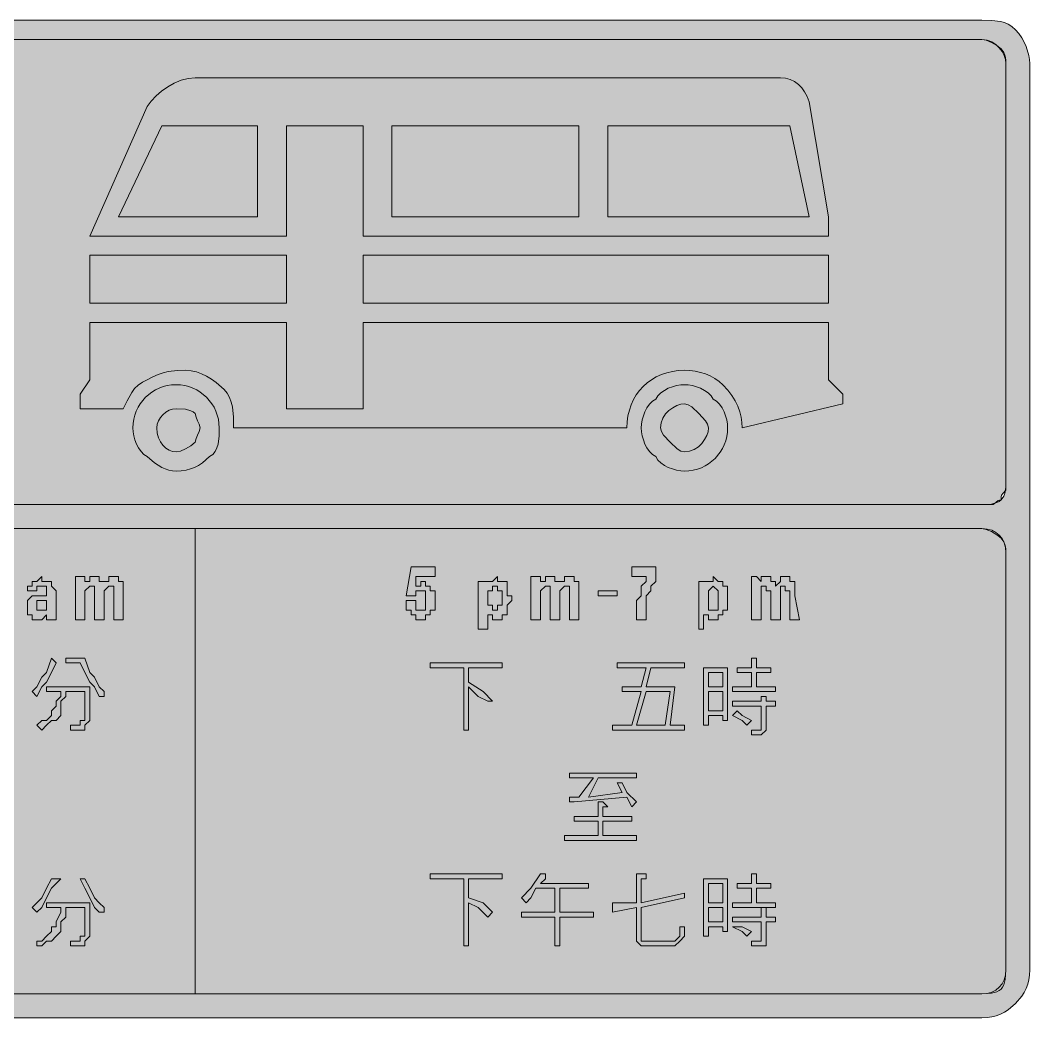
# Model space of a CAD drawing. Header units: metres. Extents: x 73 to 493, y 12 to 261.
# Drawn here: x 240.1 to 492.7, y 11.5 to 261.1 of the extents above; entities that cross this region are included whole.
import ezdxf

# ---------------------------------------------------------------- set-up
doc = ezdxf.new("R2010")
doc.units = ezdxf.units.M
for name, color, linetype, true_color in [('FILL_BLACK_000000', 7, 'Continuous', 0x000000), ('FILL_WHITE_FFFFFF', 7, 'Continuous', 0xffffff), ('FILL_YELLOW_FFFF00', 7, 'Continuous', 0xffff00), ('STROKE_BLACK_000000', 7, 'Continuous', 0x000000)]:
    doc.layers.add(name, color=color, linetype=linetype, true_color=true_color)

msp = doc.modelspace()

# ---------------------------------------------------------------- hatches: boundary and pattern name
at = {"layer": 'FILL_BLACK_000000', "true_color": 0x000000}
h = msp.add_hatch(color=7, dxfattribs=at)
h.dxf.hatch_style = 1
h.paths.add_polyline_path([(76.77, 253.54), (77.13, 254.54), (77.59, 255.48), (78.13, 256.37), (79.44, 257.97), (81.04, 259.28), (81.93, 259.82), (82.87, 260.28), (83.87, 260.64), (84.9, 260.9), (85.98, 261.06), (87.09, 261.12), (480.69, 261.12), (483.18, 261.08), (485.34, 260.82), (486.33, 260.53), (487.27, 260.11), (488.19, 259.51), (489.09, 258.72), (489.93, 257.77), (490.67, 256.73), (491.28, 255.64), (491.79, 254.52), (492.47, 252.31), (492.63, 251.27), (492.69, 250.32), (492.69, 23.52), (492.63, 22.22), (492.47, 21.03), (492.18, 19.91), (491.79, 18.87), (491.28, 17.88), (490.67, 16.94), (489.09, 15.12), (487.27, 13.54), (486.33, 12.93), (485.34, 12.42), (484.3, 12.03), (483.18, 11.74), (481.99, 11.58), (480.69, 11.52), (87.09, 11.52), (86.14, 11.58), (85.12, 11.74), (84.07, 12.03), (83.04, 12.42), (82.06, 12.93), (81.18, 13.54), (80.45, 14.28), (79.89, 15.12), (78.31, 16.94), (77.7, 17.88), (77.19, 18.87), (76.8, 19.91), (76.51, 21.03), (76.35, 22.22), (76.29, 23.52), (76.29, 250.32), (76.35, 251.43), (76.51, 252.51), (76.77, 253.54)])
h.paths.add_polyline_path([(82.8, 19.81), (83.09, 19.22), (83.49, 18.72), (84.39, 18.03), (85.29, 17.67), (86.19, 17.54), (87.09, 17.52), (480.69, 17.52), (481.98, 17.63), (483.15, 17.95), (484.17, 18.47), (485.04, 19.17), (485.74, 20.04), (486.26, 21.06), (486.58, 22.23), (486.69, 23.52), (486.69, 127.92), (486.58, 129.21), (486.26, 130.38), (485.74, 131.4), (485.04, 132.27), (484.17, 132.97), (483.15, 133.49), (481.98, 133.81), (480.69, 133.92), (87.09, 133.92), (86.19, 133.71), (85.29, 133.17), (83.49, 131.52), (82.8, 130.62), (82.44, 129.72), (82.31, 128.82), (82.29, 127.92), (82.29, 23.52), (82.44, 21.12), (82.8, 19.81)], flags=16)
h.paths.add_polyline_path([(484.4, 140.43), (484.99, 140.72), (485.49, 141.12), (486.18, 142.04), (486.54, 143.07), (486.67, 144.33), (486.69, 145.92), (486.69, 250.32), (486.67, 251.22), (486.54, 252.12), (486.18, 253.02), (485.49, 253.92), (484.4, 254.8), (483.09, 255.57), (481.78, 256.11), (480.69, 256.32), (87.09, 256.32), (86.19, 256.11), (85.29, 255.57), (83.49, 253.92), (82.8, 253.02), (82.44, 252.12), (82.31, 251.22), (82.29, 250.32), (82.29, 145.92), (82.31, 144.33), (82.44, 143.07), (82.8, 142.04), (83.49, 141.12), (84.39, 140.43), (85.29, 140.07), (86.19, 139.94), (87.09, 139.92), (480.69, 139.92), (483.09, 140.07), (484.4, 140.43)], flags=16)
h = msp.add_hatch(color=7, dxfattribs=at)
h.dxf.hatch_style = 1
h.paths.add_polyline_path([(306.69, 234.72), (306.69, 207.12), (257.49, 207.12), (271.89, 239.52), (272.9, 240.86), (274.1, 242.16), (275.48, 243.38), (276.99, 244.47), (278.62, 245.39), (280.33, 246.1), (282.09, 246.56), (283.89, 246.72), (430.29, 246.72), (431.58, 246.61), (432.76, 246.29), (433.83, 245.77), (434.79, 245.07), (435.63, 244.2), (436.36, 243.18), (436.98, 242.01), (437.49, 240.72), (442.29, 211.92), (442.29, 207.12), (325.89, 207.12), (325.89, 215.52), (325.89, 234.72), (306.69, 234.72)])
h.paths.add_polyline_path([(333.09, 234.72), (333.09, 211.92), (379.89, 211.92), (379.89, 234.72), (333.09, 234.72)], flags=16)
h.paths.add_polyline_path([(432.69, 234.72), (387.09, 234.72), (387.09, 211.92), (437.49, 211.92), (432.69, 234.72)], flags=16)
h.paths.add_polyline_path([(264.69, 211.92), (299.49, 211.92), (299.49, 234.72), (275.49, 234.72), (264.69, 211.92)], flags=16)
h = msp.add_hatch(color=7, dxfattribs=at)
h.dxf.hatch_style = 1
h.paths.add_polyline_path([(306.69, 202.32), (306.69, 190.32), (257.49, 190.32), (257.49, 202.32), (306.69, 202.32)])
h = msp.add_hatch(color=7, dxfattribs=at)
h.dxf.hatch_style = 1
h.paths.add_polyline_path([(442.29, 190.32), (325.89, 190.32), (325.89, 202.32), (442.29, 202.32), (442.29, 190.32)])
h = msp.add_hatch(color=7, dxfattribs=at)
h.dxf.hatch_style = 1
h.paths.add_polyline_path([(442.29, 171.12), (445.89, 167.52), (445.89, 165.12), (420.69, 159.12), (420.63, 160.47), (420.45, 161.82), (420.12, 163.17), (419.64, 164.52), (418.99, 165.87), (418.16, 167.22), (417.13, 168.57), (415.89, 169.92), (414.94, 170.76), (413.88, 171.49), (412.75, 172.11), (411.54, 172.62), (410.28, 173.01), (408.97, 173.29), (407.64, 173.46), (406.29, 173.52), (404.74, 173.45), (403.26, 173.25), (401.84, 172.91), (400.5, 172.45), (399.23, 171.87), (398.04, 171.18), (396.94, 170.38), (395.94, 169.47), (395.03, 168.47), (394.23, 167.37), (393.54, 166.18), (392.96, 164.91), (392.5, 163.57), (392.16, 162.15), (391.96, 160.67), (391.89, 159.12), (293.49, 159.12), (293.45, 161.8), (293.19, 164.37), (292.9, 165.58), (292.48, 166.71), (291.88, 167.77), (291.09, 168.72), (289.08, 170.48), (287.95, 171.29), (286.74, 172.02), (285.48, 172.63), (284.17, 173.11), (282.84, 173.41), (281.49, 173.52), (279.48, 173.48), (277.14, 173.22), (275.88, 172.93), (274.57, 172.51), (273.24, 171.91), (271.89, 171.12), (270.65, 170.56), (269.6, 169.83), (268.73, 168.95), (267.99, 167.97), (266.83, 165.89), (265.89, 163.92), (255.09, 163.92), (255.09, 167.52), (257.49, 171.12), (257.49, 185.52), (306.69, 185.52), (306.69, 163.92), (325.89, 163.92), (325.89, 185.52), (442.29, 185.52), (442.29, 171.12)])
h = msp.add_hatch(color=7, dxfattribs=at)
h.dxf.hatch_style = 1
h.paths.add_polyline_path([(289.59, 155.07), (289.3, 154.09), (288.88, 153.21), (288.28, 152.48), (287.49, 151.92), (285.67, 150.34), (284.73, 149.73), (283.74, 149.22), (282.7, 148.83), (281.58, 148.54), (280.39, 148.38), (279.09, 148.32), (278.19, 148.38), (277.29, 148.54), (276.39, 148.83), (275.49, 149.22), (273.69, 150.34), (271.89, 151.92), (271.05, 152.48), (270.32, 153.21), (269.7, 154.09), (269.19, 155.07), (268.8, 156.1), (268.52, 157.15), (268.35, 158.17), (268.29, 159.12), (268.35, 160.23), (268.51, 161.31), (268.77, 162.34), (269.13, 163.34), (269.59, 164.28), (270.13, 165.17), (271.44, 166.77), (273.04, 168.08), (273.93, 168.62), (274.87, 169.08), (275.87, 169.44), (276.9, 169.7), (277.98, 169.86), (279.09, 169.92), (280.2, 169.86), (281.28, 169.7), (282.31, 169.44), (283.31, 169.08), (284.25, 168.62), (285.14, 168.08), (286.74, 166.77), (288.05, 165.17), (288.59, 164.28), (289.05, 163.34), (289.41, 162.34), (289.67, 161.31), (289.83, 160.23), (289.89, 159.12), (289.85, 157.15), (289.59, 155.07)])
h.paths.add_polyline_path([(284.49, 160.92), (284.08, 161.82), (283.89, 162.72), (283.39, 163.12), (282.8, 163.41), (281.49, 163.77), (279.09, 163.92), (278.19, 163.81), (277.33, 163.51), (276.52, 163.03), (275.79, 162.42), (275.18, 161.69), (274.7, 160.88), (274.4, 160.02), (274.29, 159.12), (274.4, 157.83), (274.7, 156.66), (275.18, 155.64), (275.79, 154.77), (276.52, 154.07), (277.33, 153.55), (278.19, 153.23), (279.09, 153.12), (280.18, 153.33), (281.49, 153.87), (282.8, 154.64), (283.89, 155.52), (284.08, 156.42), (284.49, 157.32), (284.9, 158.22), (285.09, 159.12), (284.9, 160.02), (284.49, 160.92)], flags=16)
h = msp.add_hatch(color=7, dxfattribs=at)
h.dxf.hatch_style = 1
h.paths.add_polyline_path([(416.87, 156.93), (416.61, 155.9), (416.25, 154.9), (415.79, 153.96), (415.25, 153.07), (413.94, 151.47), (412.34, 150.16), (411.45, 149.62), (410.51, 149.16), (409.51, 148.8), (408.48, 148.54), (407.4, 148.38), (406.29, 148.32), (405.34, 148.38), (404.32, 148.54), (403.27, 148.83), (402.24, 149.22), (401.26, 149.73), (400.38, 150.34), (399.65, 151.08), (399.09, 151.92), (398.25, 152.48), (397.52, 153.21), (396.9, 154.09), (396.39, 155.07), (396, 156.1), (395.72, 157.15), (395.55, 158.17), (395.49, 159.12), (395.55, 160.07), (395.72, 161.09), (396, 162.14), (396.39, 163.17), (396.9, 164.15), (397.52, 165.03), (398.25, 165.76), (399.09, 166.32), (399.65, 167.16), (400.38, 167.89), (401.26, 168.51), (402.24, 169.02), (403.27, 169.41), (404.32, 169.69), (405.34, 169.86), (406.29, 169.92), (407.24, 169.86), (408.26, 169.69), (409.31, 169.41), (410.34, 169.02), (411.32, 168.51), (412.2, 167.89), (412.93, 167.16), (413.49, 166.32), (414.33, 165.76), (415.06, 165.03), (415.68, 164.15), (416.19, 163.17), (416.58, 162.14), (416.86, 161.09), (417.03, 160.07), (417.09, 159.12), (417.03, 158.01), (416.87, 156.93)])
h.paths.add_polyline_path([(411.54, 160.92), (409.89, 162.72), (408.09, 164.37), (407.19, 164.91), (406.29, 165.12), (405.34, 165.01), (404.34, 164.69), (403.34, 164.17), (402.39, 163.47), (401.56, 162.6), (400.89, 161.58), (400.45, 160.41), (400.29, 159.12), (400.5, 158.22), (401.04, 157.32), (402.69, 155.52), (404.49, 153.87), (405.39, 153.33), (406.29, 153.12), (407.58, 153.28), (408.75, 153.72), (409.77, 154.39), (410.64, 155.22), (411.34, 156.17), (411.86, 157.17), (412.18, 158.17), (412.29, 159.12), (412.08, 160.02), (411.54, 160.92)], flags=16)
h = msp.add_hatch(color=7, dxfattribs=at)
h.dxf.hatch_style = 1
h.paths.add_polyline_path([(480.69, 133.92), (481.78, 133.71), (483.09, 133.17), (484.4, 132.4), (485.49, 131.52), (486.18, 130.62), (486.54, 129.72), (486.67, 128.82), (486.69, 127.92), (486.69, 23.52), (486.54, 21.12), (486.18, 19.81), (485.89, 19.22), (485.49, 18.72), (484.99, 18.32), (484.4, 18.03), (483.09, 17.67), (480.69, 17.52), (283.89, 17.52), (283.89, 133.92), (480.69, 133.92)])
h = msp.add_hatch(color=7, dxfattribs=at)
h.dxf.hatch_style = 1
h.paths.add_polyline_path([(243.09, 119.52), (243.09, 120.72), (244.29, 120.72), (245.49, 121.92), (245.49, 120.72), (246.69, 120.72), (247.89, 120.72), (247.89, 119.52), (249.09, 118.32), (249.09, 112.32), (249.09, 111.12), (246.69, 111.12), (246.69, 112.32), (245.49, 111.12), (244.29, 111.12), (243.09, 111.12), (243.09, 112.32), (241.89, 112.32), (241.89, 113.52), (241.89, 114.72), (241.89, 115.92), (243.09, 117.12), (244.29, 117.12), (245.49, 117.12), (246.69, 117.12), (246.69, 118.32), (246.69, 119.52), (245.49, 119.52), (244.29, 119.52), (244.29, 118.32), (241.89, 118.32), (241.89, 119.52), (243.09, 119.52)])
h.paths.add_polyline_path([(244.29, 113.52), (245.49, 113.52), (246.69, 113.52), (246.69, 114.72), (246.69, 115.92), (244.29, 115.92), (244.29, 114.72), (244.29, 113.52)], flags=16)
h = msp.add_hatch(color=7, dxfattribs=at)
h.dxf.hatch_style = 1
h.paths.add_polyline_path([(262.29, 121.92), (263.49, 121.92), (264.69, 121.92), (264.69, 120.72), (265.89, 120.72), (265.89, 119.52), (265.89, 118.32), (265.89, 117.12), (265.89, 111.12), (263.49, 111.12), (263.49, 117.12), (263.49, 118.32), (263.49, 119.52), (262.29, 119.52), (261.09, 118.32), (261.09, 117.12), (261.09, 111.12), (258.69, 111.12), (258.69, 117.12), (258.69, 118.32), (258.69, 119.52), (257.49, 119.52), (256.29, 118.32), (256.29, 117.12), (256.29, 111.12), (253.89, 111.12), (253.89, 121.92), (256.29, 121.92), (256.29, 120.72), (257.49, 120.72), (257.49, 121.92), (258.69, 121.92), (259.89, 121.92), (259.89, 120.72), (261.09, 120.72), (262.29, 120.72), (262.29, 121.92)])
h = msp.add_hatch(color=7, dxfattribs=at)
h.dxf.hatch_style = 1
h.paths.add_polyline_path([(246.69, 95.52), (245.49, 94.32), (244.29, 91.92), (243.09, 93.12), (244.29, 94.32), (245.49, 96.72), (246.69, 97.92), (247.89, 101.52), (249.09, 100.32), (247.89, 97.92), (246.69, 95.52)])
h = msp.add_hatch(color=7, dxfattribs=at)
h.dxf.hatch_style = 1
h.paths.add_polyline_path([(251.49, 100.32), (251.49, 101.52), (256.29, 101.52), (257.49, 97.92), (258.69, 96.72), (259.89, 94.32), (261.09, 93.12), (261.09, 91.92), (259.89, 91.92), (258.69, 94.32), (257.49, 95.52), (256.29, 97.92), (255.09, 100.32), (251.49, 100.32)])
h = msp.add_hatch(color=7, dxfattribs=at)
h.dxf.hatch_style = 1
h.paths.add_polyline_path([(245.49, 83.52), (244.29, 84.72), (245.49, 85.92), (246.69, 85.92), (247.89, 87.12), (247.89, 88.32), (249.09, 89.52), (249.09, 90.72), (250.29, 91.92), (250.29, 93.12), (246.69, 93.12), (246.69, 94.32), (257.49, 94.32), (257.49, 88.32), (257.49, 85.92), (256.29, 84.72), (256.29, 83.52), (255.09, 83.52), (252.69, 83.52), (252.69, 84.72), (253.89, 84.72), (255.09, 84.72), (255.09, 85.92), (256.29, 85.92), (256.29, 89.52), (256.29, 93.12), (251.49, 93.12), (251.49, 91.92), (250.29, 90.72), (250.29, 88.32), (250.29, 87.12), (249.09, 85.92), (247.89, 85.92), (246.69, 84.72), (245.49, 83.52)])
h = msp.add_hatch(color=7, dxfattribs=at)
h.dxf.hatch_style = 1
h.paths.add_polyline_path([(249.09, 46.32), (250.29, 46.32), (249.09, 45.12), (247.89, 43.92), (246.69, 41.52), (245.49, 39.12), (244.29, 37.92), (243.09, 39.12), (244.29, 40.32), (245.49, 41.52), (246.69, 43.92), (247.89, 46.32), (249.09, 46.32)])
h = msp.add_hatch(color=7, dxfattribs=at)
h.dxf.hatch_style = 1
h.paths.add_polyline_path([(257.49, 43.92), (258.69, 41.52), (259.89, 40.32), (261.09, 39.12), (261.09, 37.92), (259.89, 37.92), (258.69, 39.12), (257.49, 41.52), (256.29, 43.92), (255.09, 46.32), (256.29, 46.32), (257.49, 43.92)])
h = msp.add_hatch(color=7, dxfattribs=at)
h.dxf.hatch_style = 1
h.paths.add_polyline_path([(250.29, 35.52), (250.29, 34.32), (250.29, 33.12), (249.09, 31.92), (247.89, 30.72), (246.69, 30.72), (245.49, 29.52), (244.29, 29.52), (244.29, 30.72), (245.49, 30.72), (246.69, 31.92), (247.89, 33.12), (247.89, 34.32), (249.09, 34.32), (249.09, 35.52), (250.29, 37.92), (250.29, 39.12), (246.69, 39.12), (246.69, 40.32), (257.49, 40.32), (257.49, 33.12), (257.49, 31.92), (256.29, 30.72), (256.29, 29.52), (255.09, 29.52), (252.69, 29.52), (252.69, 30.72), (253.89, 30.72), (255.09, 30.72), (255.09, 31.92), (256.29, 31.92), (256.29, 34.32), (256.29, 39.12), (251.49, 39.12), (251.49, 36.72), (250.29, 35.52)])
at = {"layer": 'FILL_WHITE_FFFFFF', "true_color": 0xffffff}
h = msp.add_hatch(color=7, dxfattribs=at)
h.dxf.hatch_style = 1
h.paths.add_polyline_path([(283.89, 133.92), (283.89, 17.52), (87.09, 17.52), (85.89, 17.52), (85.01, 18.21), (84.24, 18.57), (83.49, 18.72), (82.8, 19.43), (82.44, 19.92), (82.31, 20.41), (82.29, 21.12), (82.29, 23.52), (82.29, 127.92), (82.29, 130.32), (82.44, 130.92), (82.8, 131.33), (83.09, 131.47), (83.49, 131.52), (85.29, 133.17), (86.19, 133.71), (87.09, 133.92), (283.89, 133.92)])
h = msp.add_hatch(color=7, dxfattribs=at)
h.dxf.hatch_style = 1
h.paths.add_polyline_path([(339.09, 114.72), (339.09, 113.52), (340.29, 113.52), (341.49, 113.52), (341.49, 114.72), (341.49, 115.92), (341.49, 117.12), (341.49, 118.32), (340.29, 118.32), (339.09, 118.32), (339.09, 117.12), (336.69, 117.12), (337.89, 124.32), (343.89, 124.32), (343.89, 121.92), (339.09, 121.92), (339.09, 119.52), (340.29, 119.52), (340.29, 120.72), (341.49, 120.72), (341.49, 119.52), (342.69, 119.52), (342.69, 118.32), (343.89, 118.32), (343.89, 117.12), (343.89, 115.92), (343.89, 114.72), (343.89, 113.52), (342.69, 113.52), (342.69, 112.32), (341.49, 112.32), (341.49, 111.12), (340.29, 111.12), (339.09, 111.12), (339.09, 112.32), (337.89, 112.32), (337.89, 113.52), (336.69, 113.52), (336.69, 114.72), (336.69, 115.92), (339.09, 115.92), (339.09, 114.72)])
h = msp.add_hatch(color=7, dxfattribs=at)
h.dxf.hatch_style = 1
h.paths.add_polyline_path([(393.09, 124.32), (399.09, 124.32), (399.09, 121.92), (399.09, 120.72), (397.89, 119.52), (397.89, 118.32), (396.69, 117.12), (396.69, 115.92), (396.69, 114.72), (396.69, 113.52), (396.69, 112.32), (396.69, 111.12), (394.29, 111.12), (394.29, 112.32), (394.29, 113.52), (394.29, 114.72), (394.29, 115.92), (395.49, 117.12), (395.49, 118.32), (395.49, 119.52), (396.69, 120.72), (396.69, 121.92), (393.09, 121.92), (393.09, 124.32)])
h = msp.add_hatch(color=7, dxfattribs=at)
h.dxf.hatch_style = 1
h.paths.add_polyline_path([(357.09, 120.72), (358.29, 120.72), (359.49, 121.92), (359.49, 120.72), (360.69, 120.72), (361.89, 120.72), (361.89, 119.52), (361.89, 118.32), (361.89, 117.12), (363.09, 117.12), (363.09, 115.92), (361.89, 114.72), (361.89, 113.52), (361.89, 112.32), (360.69, 112.32), (360.69, 111.12), (359.49, 111.12), (358.29, 111.12), (358.29, 112.32), (357.09, 112.32), (357.09, 108.72), (354.69, 108.72), (354.69, 120.72), (357.09, 120.72)])
h.paths.add_polyline_path([(359.49, 114.72), (360.69, 114.72), (360.69, 115.92), (360.69, 117.12), (360.69, 118.32), (359.49, 118.32), (359.49, 119.52), (358.29, 119.52), (358.29, 118.32), (357.09, 118.32), (357.09, 117.12), (357.09, 115.92), (357.09, 114.72), (358.29, 114.72), (358.29, 113.52), (359.49, 113.52), (359.49, 114.72)], flags=16)
h = msp.add_hatch(color=7, dxfattribs=at)
h.dxf.hatch_style = 1
h.paths.add_polyline_path([(376.29, 121.92), (377.49, 121.92), (378.69, 121.92), (378.69, 120.72), (379.89, 120.72), (379.89, 119.52), (379.89, 118.32), (379.89, 117.12), (379.89, 111.12), (377.49, 111.12), (377.49, 117.12), (377.49, 118.32), (377.49, 119.52), (376.29, 119.52), (375.09, 118.32), (375.09, 117.12), (375.09, 111.12), (372.69, 111.12), (372.69, 117.12), (372.69, 118.32), (372.69, 119.52), (371.49, 119.52), (370.29, 118.32), (370.29, 117.12), (370.29, 111.12), (367.89, 111.12), (367.89, 121.92), (370.29, 121.92), (370.29, 120.72), (371.49, 120.72), (371.49, 121.92), (372.69, 121.92), (373.89, 121.92), (373.89, 120.72), (375.09, 120.72), (376.29, 120.72), (376.29, 121.92)])
h = msp.add_hatch(color=7, dxfattribs=at)
h.dxf.hatch_style = 1
h.paths.add_polyline_path([(411.09, 120.72), (412.29, 120.72), (413.49, 120.72), (413.49, 121.92), (414.69, 120.72), (415.89, 120.72), (415.89, 119.52), (417.09, 119.52), (417.09, 118.32), (417.09, 117.12), (417.09, 115.92), (417.09, 114.72), (417.09, 113.52), (415.89, 113.52), (415.89, 112.32), (414.69, 112.32), (414.69, 111.12), (413.49, 111.12), (412.29, 111.12), (412.29, 112.32), (411.09, 112.32), (411.09, 108.72), (409.89, 108.72), (409.89, 120.72), (411.09, 120.72)])
h.paths.add_polyline_path([(414.69, 114.72), (414.69, 115.92), (414.69, 117.12), (414.69, 118.32), (413.49, 119.52), (412.29, 118.32), (412.29, 117.12), (412.29, 115.92), (412.29, 114.72), (412.29, 113.52), (413.49, 113.52), (414.69, 113.52), (414.69, 114.72)], flags=16)
h = msp.add_hatch(color=7, dxfattribs=at)
h.dxf.hatch_style = 1
h.paths.add_polyline_path([(425.49, 111.12), (423.09, 111.12), (423.09, 121.92), (424.29, 121.92), (425.49, 120.72), (425.49, 121.92), (426.69, 121.92), (427.89, 121.92), (427.89, 120.72), (429.09, 120.72), (429.09, 119.52), (430.29, 120.72), (430.29, 121.92), (431.49, 121.92), (432.69, 121.92), (432.69, 120.72), (433.89, 120.72), (433.89, 119.52), (433.89, 118.32), (433.89, 117.12), (435.09, 111.12), (432.69, 111.12), (432.69, 117.12), (432.69, 118.32), (431.49, 118.32), (431.49, 119.52), (430.29, 119.52), (430.29, 118.32), (430.29, 117.12), (430.29, 111.12), (427.89, 111.12), (427.89, 117.12), (427.89, 118.32), (426.69, 118.32), (426.69, 119.52), (425.49, 119.52), (425.49, 118.32), (425.49, 117.12), (425.49, 111.12)])
h = msp.add_hatch(color=7, dxfattribs=at)
h.dxf.hatch_style = 1
h.paths.add_polyline_path([(389.49, 118.32), (389.49, 117.12), (384.69, 117.12), (384.69, 118.32), (389.49, 118.32)])
h = msp.add_hatch(color=7, dxfattribs=at)
h.dxf.hatch_style = 1
h.paths.add_polyline_path([(429.09, 94.32), (429.09, 93.12), (418.29, 93.12), (418.29, 94.32), (423.09, 94.32), (423.09, 97.92), (419.49, 97.92), (419.49, 99.12), (423.09, 99.12), (423.09, 101.52), (424.29, 101.52), (424.29, 100.32), (424.29, 99.12), (427.89, 99.12), (427.89, 97.92), (424.29, 97.92), (424.29, 94.32), (429.09, 94.32)])
h = msp.add_hatch(color=7, dxfattribs=at)
h.dxf.hatch_style = 1
h.paths.add_polyline_path([(354.69, 91.92), (352.29, 94.32), (352.29, 83.52), (351.09, 83.52), (351.09, 99.12), (342.69, 99.12), (342.69, 100.32), (360.69, 100.32), (360.69, 99.12), (352.29, 99.12), (352.29, 95.52), (355.89, 93.12), (358.29, 90.72), (357.09, 90.72), (354.69, 91.92)])
h = msp.add_hatch(color=7, dxfattribs=at)
h.dxf.hatch_style = 1
h.paths.add_polyline_path([(393.09, 84.72), (395.49, 93.12), (390.69, 93.12), (390.69, 94.32), (395.49, 94.32), (396.69, 99.12), (389.49, 99.12), (389.49, 100.32), (406.29, 100.32), (406.29, 99.12), (397.89, 99.12), (396.69, 94.32), (403.89, 94.32), (402.69, 84.72), (406.29, 84.72), (406.29, 83.52), (388.29, 83.52), (388.29, 84.72), (393.09, 84.72)])
h.paths.add_polyline_path([(402.69, 93.12), (396.69, 93.12), (394.29, 84.72), (401.49, 84.72), (402.69, 93.12)], flags=16)
h = msp.add_hatch(color=7, dxfattribs=at)
h.dxf.hatch_style = 1
h.paths.add_polyline_path([(415.89, 87.12), (412.29, 87.12), (412.29, 84.72), (411.09, 84.72), (411.09, 99.12), (417.09, 99.12), (417.09, 85.92), (415.89, 85.92), (415.89, 87.12)])
h.paths.add_polyline_path([(412.29, 93.12), (412.29, 88.32), (415.89, 88.32), (415.89, 93.12), (412.29, 93.12)], flags=16)
h.paths.add_polyline_path([(415.89, 97.92), (412.29, 97.92), (412.29, 94.32), (415.89, 94.32), (415.89, 97.92)], flags=16)
h = msp.add_hatch(color=7, dxfattribs=at)
h.dxf.hatch_style = 1
h.paths.add_polyline_path([(418.29, 89.52), (418.29, 90.72), (425.49, 90.72), (425.49, 91.92), (426.69, 91.92), (426.69, 90.72), (429.09, 90.72), (429.09, 89.52), (426.69, 89.52), (426.69, 83.52), (425.49, 82.32), (423.09, 82.32), (423.09, 83.52), (424.29, 83.52), (425.49, 83.52), (425.49, 84.72), (425.49, 89.52), (418.29, 89.52)])
h = msp.add_hatch(color=7, dxfattribs=at)
h.dxf.hatch_style = 1
h.paths.add_polyline_path([(419.49, 88.32), (420.69, 87.12), (423.09, 85.92), (421.89, 84.72), (420.69, 85.92), (418.29, 87.12), (419.49, 88.32)])
h = msp.add_hatch(color=7, dxfattribs=at)
h.dxf.hatch_style = 1
h.paths.add_polyline_path([(394.29, 71.52), (384.69, 71.52), (382.29, 66.72), (390.69, 67.92), (389.49, 70.32), (390.69, 70.32), (391.89, 67.92), (394.29, 65.52), (393.09, 64.32), (391.89, 66.72), (378.69, 65.52), (377.49, 65.52), (377.49, 66.72), (379.89, 66.72), (383.49, 71.52), (377.49, 71.52), (377.49, 72.72), (394.29, 72.72), (394.29, 71.52)])
h = msp.add_hatch(color=7, dxfattribs=at)
h.dxf.hatch_style = 1
h.paths.add_polyline_path([(385.89, 57.12), (394.29, 57.12), (394.29, 55.92), (376.29, 55.92), (376.29, 57.12), (384.69, 57.12), (384.69, 60.72), (378.69, 60.72), (378.69, 61.92), (384.69, 61.92), (384.69, 65.52), (385.89, 65.52), (387.09, 64.32), (385.89, 64.32), (385.89, 61.92), (393.09, 61.92), (393.09, 60.72), (385.89, 60.72), (385.89, 57.12)])
h = msp.add_hatch(color=7, dxfattribs=at)
h.dxf.hatch_style = 1
h.paths.add_polyline_path([(352.29, 40.32), (352.29, 29.52), (351.09, 29.52), (351.09, 46.32), (342.69, 46.32), (342.69, 47.52), (360.69, 47.52), (360.69, 46.32), (352.29, 46.32), (352.29, 41.52), (355.89, 40.32), (358.29, 37.92), (357.09, 36.72), (354.69, 39.12), (352.29, 40.32)])
h = msp.add_hatch(color=7, dxfattribs=at)
h.dxf.hatch_style = 1
h.paths.add_polyline_path([(369.09, 43.92), (367.89, 41.52), (366.69, 40.32), (365.49, 41.52), (367.89, 43.92), (370.29, 47.52), (371.49, 47.52), (371.49, 46.32), (370.29, 45.12), (382.29, 45.12), (382.29, 43.92), (375.09, 43.92), (375.09, 37.92), (383.49, 37.92), (383.49, 36.72), (375.09, 36.72), (375.09, 29.52), (373.89, 29.52), (373.89, 36.72), (365.49, 36.72), (365.49, 37.92), (373.89, 37.92), (373.89, 43.92), (369.09, 43.92)])
h = msp.add_hatch(color=7, dxfattribs=at)
h.dxf.hatch_style = 1
h.paths.add_polyline_path([(388.29, 40.32), (394.29, 40.32), (394.29, 47.52), (395.49, 47.52), (396.69, 47.52), (396.69, 46.32), (395.49, 46.32), (395.49, 40.32), (406.29, 42.72), (406.29, 41.52), (395.49, 39.12), (395.49, 30.72), (396.69, 30.72), (397.89, 30.72), (402.69, 30.72), (403.89, 30.72), (405.09, 31.92), (405.09, 34.32), (406.29, 34.32), (406.29, 33.12), (406.29, 31.92), (405.09, 30.72), (403.89, 29.52), (402.69, 29.52), (396.69, 29.52), (395.49, 29.52), (394.29, 30.72), (394.29, 39.12), (388.29, 37.92), (388.29, 40.32)])
h = msp.add_hatch(color=7, dxfattribs=at)
h.dxf.hatch_style = 1
h.paths.add_polyline_path([(417.09, 46.32), (417.09, 33.12), (415.89, 33.12), (415.89, 34.32), (412.29, 34.32), (412.29, 31.92), (411.09, 31.92), (411.09, 46.32), (417.09, 46.32)])
h.paths.add_polyline_path([(412.29, 39.12), (412.29, 35.52), (415.89, 35.52), (415.89, 39.12), (412.29, 39.12)], flags=16)
h.paths.add_polyline_path([(415.89, 45.12), (412.29, 45.12), (412.29, 40.32), (415.89, 40.32), (415.89, 45.12)], flags=16)
h = msp.add_hatch(color=7, dxfattribs=at)
h.dxf.hatch_style = 1
h.paths.add_polyline_path([(429.09, 39.12), (418.29, 39.12), (418.29, 40.32), (423.09, 40.32), (423.09, 43.92), (419.49, 43.92), (419.49, 45.12), (423.09, 45.12), (423.09, 47.52), (424.29, 47.52), (424.29, 45.12), (427.89, 45.12), (427.89, 43.92), (424.29, 43.92), (424.29, 40.32), (429.09, 40.32), (429.09, 39.12)])
h = msp.add_hatch(color=7, dxfattribs=at)
h.dxf.hatch_style = 1
h.paths.add_polyline_path([(418.29, 35.52), (418.29, 36.72), (425.49, 36.72), (425.49, 39.12), (426.69, 39.12), (426.69, 37.92), (426.69, 36.72), (429.09, 36.72), (429.09, 35.52), (426.69, 35.52), (426.69, 30.72), (426.69, 29.52), (425.49, 29.52), (423.09, 29.52), (423.09, 30.72), (424.29, 30.72), (425.49, 30.72), (425.49, 35.52), (418.29, 35.52)])
h = msp.add_hatch(color=7, dxfattribs=at)
h.dxf.hatch_style = 1
h.paths.add_polyline_path([(419.49, 34.32), (420.69, 34.32), (423.09, 33.12), (421.89, 31.92), (420.69, 33.12), (418.29, 34.32), (419.49, 34.32)])
at = {"layer": 'FILL_YELLOW_FFFF00', "true_color": 0xffff00}
h = msp.add_hatch(color=7, dxfattribs=at)
h.dxf.hatch_style = 1
h.paths.add_polyline_path([(87.09, 139.92), (86.19, 140.03), (85.33, 140.35), (84.52, 140.87), (83.79, 141.57), (83.18, 142.44), (82.7, 143.46), (82.4, 144.63), (82.29, 145.92), (82.29, 250.32), (82.31, 251.22), (82.44, 252.12), (82.8, 253.02), (83.49, 253.92), (83.54, 254.32), (83.7, 254.61), (84.24, 254.97), (85.01, 255.1), (85.89, 255.12), (85.94, 255.52), (86.08, 255.81), (86.49, 256.17), (87.09, 256.32), (480.69, 256.32), (481.98, 256.16), (483.15, 255.72), (484.17, 255.05), (485.04, 254.22), (485.74, 253.27), (486.26, 252.27), (486.58, 251.27), (486.69, 250.32), (486.69, 145.92), (486.69, 143.52), (486, 142.81), (485.64, 142.32), (485.51, 141.83), (485.49, 141.12), (485.09, 141.07), (484.78, 140.93), (484.29, 140.52), (483.8, 140.11), (483.49, 139.97), (483.09, 139.92), (480.69, 139.92), (87.09, 139.92)])

# ---------------------------------------------------------------- linework, layer by layer
at = {"layer": 'FILL_BLACK_000000', "lineweight": 0, "true_color": 0x000000}
for points in [[(87.09, 261.12), (480.69, 261.12), (483.18, 261.08), (485.34, 260.82), (486.33, 260.53), (487.27, 260.11), (488.19, 259.51), (489.09, 258.72), (489.93, 257.77), (490.67, 256.73), (491.28, 255.64), (491.79, 254.52), (492.47, 252.31), (492.63, 251.27), (492.69, 250.32), (492.69, 23.52), (492.63, 22.22), (492.47, 21.03), (492.18, 19.91), (491.79, 18.87), (491.28, 17.88), (490.67, 16.94), (489.09, 15.12), (487.27, 13.54), (486.33, 12.93), (485.34, 12.42), (484.3, 12.03), (483.18, 11.74), (481.99, 11.58), (480.69, 11.52), (87.09, 11.52)], [(87.09, 139.92), (480.69, 139.92), (483.09, 140.07), (484.4, 140.43), (484.99, 140.72), (485.49, 141.12), (486.18, 142.04), (486.54, 143.07), (486.67, 144.33), (486.69, 145.92), (486.69, 250.32), (486.67, 251.22), (486.54, 252.12), (486.18, 253.02), (485.49, 253.92), (484.4, 254.8), (483.09, 255.57), (481.78, 256.11), (480.69, 256.32), (87.09, 256.32)], [(87.09, 17.52), (480.69, 17.52), (481.98, 17.63), (483.15, 17.95), (484.17, 18.47), (485.04, 19.17), (485.74, 20.04), (486.26, 21.06), (486.58, 22.23), (486.69, 23.52), (486.69, 127.92), (486.58, 129.21), (486.26, 130.38), (485.74, 131.4), (485.04, 132.27), (484.17, 132.97), (483.15, 133.49), (481.98, 133.81), (480.69, 133.92), (87.09, 133.92)]]:
    msp.add_lwpolyline(points, dxfattribs=at)
for points in [[(306.69, 234.72), (306.69, 207.12), (257.49, 207.12), (271.89, 239.52), (272.9, 240.86), (274.1, 242.16), (275.48, 243.38), (276.99, 244.47), (278.62, 245.39), (280.33, 246.1), (282.09, 246.56), (283.89, 246.72), (430.29, 246.72), (431.58, 246.61), (432.76, 246.29), (433.83, 245.77), (434.79, 245.07), (435.63, 244.2), (436.36, 243.18), (436.98, 242.01), (437.49, 240.72), (442.29, 211.92), (442.29, 207.12), (325.89, 207.12), (325.89, 215.52), (325.89, 234.72)], [(264.69, 211.92), (299.49, 211.92), (299.49, 234.72), (275.49, 234.72)], [(333.09, 234.72), (333.09, 211.92), (379.89, 211.92), (379.89, 234.72)], [(432.69, 234.72), (387.09, 234.72), (387.09, 211.92), (437.49, 211.92)], [(306.69, 202.32), (306.69, 190.32), (257.49, 190.32), (257.49, 202.32)], [(442.29, 190.32), (325.89, 190.32), (325.89, 202.32), (442.29, 202.32)], [(442.29, 171.12), (445.89, 167.52), (445.89, 165.12), (420.69, 159.12), (420.63, 160.47), (420.45, 161.82), (420.12, 163.17), (419.64, 164.52), (418.99, 165.87), (418.16, 167.22), (417.13, 168.57), (415.89, 169.92), (414.94, 170.76), (413.88, 171.49), (412.75, 172.11), (411.54, 172.62), (410.28, 173.01), (408.97, 173.29), (407.64, 173.46), (406.29, 173.52), (404.74, 173.45), (403.26, 173.25), (401.84, 172.91), (400.5, 172.45), (399.23, 171.87), (398.04, 171.18), (396.94, 170.38), (395.94, 169.47), (395.03, 168.47), (394.23, 167.37), (393.54, 166.18), (392.96, 164.91), (392.5, 163.57), (392.16, 162.15), (391.96, 160.67), (391.89, 159.12), (293.49, 159.12), (293.45, 161.8), (293.19, 164.37), (292.9, 165.58), (292.48, 166.71), (291.88, 167.77), (291.09, 168.72), (289.08, 170.48), (287.95, 171.29), (286.74, 172.02), (285.48, 172.63), (284.17, 173.11), (282.84, 173.41), (281.49, 173.52), (279.48, 173.48), (277.14, 173.22), (275.88, 172.93), (274.57, 172.51), (273.24, 171.91), (271.89, 171.12), (270.65, 170.56), (269.6, 169.83), (268.73, 168.95), (267.99, 167.97), (266.83, 165.89), (265.89, 163.92), (255.09, 163.92), (255.09, 167.52), (257.49, 171.12), (257.49, 185.52), (306.69, 185.52), (306.69, 163.92), (325.89, 163.92), (325.89, 185.52), (442.29, 185.52)], [(289.59, 155.07), (289.3, 154.09), (288.88, 153.21), (288.28, 152.48), (287.49, 151.92), (285.67, 150.34), (284.73, 149.73), (283.74, 149.22), (282.7, 148.83), (281.58, 148.54), (280.39, 148.38), (279.09, 148.32), (278.19, 148.38), (277.29, 148.54), (276.39, 148.83), (275.49, 149.22), (273.69, 150.34), (271.89, 151.92), (271.05, 152.48), (270.32, 153.21), (269.7, 154.09), (269.19, 155.07), (268.8, 156.1), (268.52, 157.15), (268.35, 158.17), (268.29, 159.12), (268.35, 160.23), (268.51, 161.31), (268.77, 162.34), (269.13, 163.34), (269.59, 164.28), (270.13, 165.17), (271.44, 166.77), (273.04, 168.08), (273.93, 168.62), (274.87, 169.08), (275.87, 169.44), (276.9, 169.7), (277.98, 169.86), (279.09, 169.92), (280.2, 169.86), (281.28, 169.7), (282.31, 169.44), (283.31, 169.08), (284.25, 168.62), (285.14, 168.08), (286.74, 166.77), (288.05, 165.17), (288.59, 164.28), (289.05, 163.34), (289.41, 162.34), (289.67, 161.31), (289.83, 160.23), (289.89, 159.12), (289.85, 157.15)], [(416.87, 156.93), (416.61, 155.9), (416.25, 154.9), (415.79, 153.96), (415.25, 153.07), (413.94, 151.47), (412.34, 150.16), (411.45, 149.62), (410.51, 149.16), (409.51, 148.8), (408.48, 148.54), (407.4, 148.38), (406.29, 148.32), (405.34, 148.38), (404.32, 148.54), (403.27, 148.83), (402.24, 149.22), (401.26, 149.73), (400.38, 150.34), (399.65, 151.08), (399.09, 151.92), (398.25, 152.48), (397.52, 153.21), (396.9, 154.09), (396.39, 155.07), (396, 156.1), (395.72, 157.15), (395.55, 158.17), (395.49, 159.12), (395.55, 160.07), (395.72, 161.09), (396, 162.14), (396.39, 163.17), (396.9, 164.15), (397.52, 165.03), (398.25, 165.76), (399.09, 166.32), (399.65, 167.16), (400.38, 167.89), (401.26, 168.51), (402.24, 169.02), (403.27, 169.41), (404.32, 169.69), (405.34, 169.86), (406.29, 169.92), (407.24, 169.86), (408.26, 169.69), (409.31, 169.41), (410.34, 169.02), (411.32, 168.51), (412.2, 167.89), (412.93, 167.16), (413.49, 166.32), (414.33, 165.76), (415.06, 165.03), (415.68, 164.15), (416.19, 163.17), (416.58, 162.14), (416.86, 161.09), (417.03, 160.07), (417.09, 159.12), (417.03, 158.01)], [(411.54, 160.92), (409.89, 162.72), (408.09, 164.37), (407.19, 164.91), (406.29, 165.12), (405.34, 165.01), (404.34, 164.69), (403.34, 164.17), (402.39, 163.47), (401.56, 162.6), (400.89, 161.58), (400.45, 160.41), (400.29, 159.12), (400.5, 158.22), (401.04, 157.32), (402.69, 155.52), (404.49, 153.87), (405.39, 153.33), (406.29, 153.12), (407.58, 153.28), (408.75, 153.72), (409.77, 154.39), (410.64, 155.22), (411.34, 156.17), (411.86, 157.17), (412.18, 158.17), (412.29, 159.12), (412.08, 160.02)], [(284.49, 160.92), (284.08, 161.82), (283.89, 162.72), (283.39, 163.12), (282.8, 163.41), (281.49, 163.77), (279.09, 163.92), (278.19, 163.81), (277.33, 163.51), (276.52, 163.03), (275.79, 162.42), (275.18, 161.69), (274.7, 160.88), (274.4, 160.02), (274.29, 159.12), (274.4, 157.83), (274.7, 156.66), (275.18, 155.64), (275.79, 154.77), (276.52, 154.07), (277.33, 153.55), (278.19, 153.23), (279.09, 153.12), (280.18, 153.33), (281.49, 153.87), (282.8, 154.64), (283.89, 155.52), (284.08, 156.42), (284.49, 157.32), (284.9, 158.22), (285.09, 159.12), (284.9, 160.02)], [(480.69, 133.92), (481.78, 133.71), (483.09, 133.17), (484.4, 132.4), (485.49, 131.52), (486.18, 130.62), (486.54, 129.72), (486.67, 128.82), (486.69, 127.92), (486.69, 23.52), (486.54, 21.12), (486.18, 19.81), (485.89, 19.22), (485.49, 18.72), (484.99, 18.32), (484.4, 18.03), (483.09, 17.67), (480.69, 17.52), (283.89, 17.52), (283.89, 133.92)], [(243.09, 119.52), (243.09, 120.72), (244.29, 120.72), (245.49, 121.92), (245.49, 120.72), (246.69, 120.72), (247.89, 120.72), (247.89, 119.52), (249.09, 118.32), (249.09, 112.32), (249.09, 111.12), (246.69, 111.12), (246.69, 112.32), (245.49, 111.12), (244.29, 111.12), (243.09, 111.12), (243.09, 112.32), (241.89, 112.32), (241.89, 113.52), (241.89, 114.72), (241.89, 115.92), (243.09, 117.12), (244.29, 117.12), (245.49, 117.12), (246.69, 117.12), (246.69, 118.32), (246.69, 119.52), (245.49, 119.52), (244.29, 119.52), (244.29, 118.32), (241.89, 118.32), (241.89, 119.52)], [(262.29, 121.92), (263.49, 121.92), (264.69, 121.92), (264.69, 120.72), (265.89, 120.72), (265.89, 119.52), (265.89, 118.32), (265.89, 117.12), (265.89, 111.12), (263.49, 111.12), (263.49, 117.12), (263.49, 118.32), (263.49, 119.52), (262.29, 119.52), (261.09, 118.32), (261.09, 117.12), (261.09, 111.12), (258.69, 111.12), (258.69, 117.12), (258.69, 118.32), (258.69, 119.52), (257.49, 119.52), (256.29, 118.32), (256.29, 117.12), (256.29, 111.12), (253.89, 111.12), (253.89, 121.92), (256.29, 121.92), (256.29, 120.72), (257.49, 120.72), (257.49, 121.92), (258.69, 121.92), (259.89, 121.92), (259.89, 120.72), (261.09, 120.72), (262.29, 120.72)], [(244.29, 113.52), (245.49, 113.52), (246.69, 113.52), (246.69, 114.72), (246.69, 115.92), (244.29, 115.92), (244.29, 114.72)], [(246.69, 95.52), (245.49, 94.32), (244.29, 91.92), (243.09, 93.12), (244.29, 94.32), (245.49, 96.72), (246.69, 97.92), (247.89, 101.52), (249.09, 100.32), (247.89, 97.92)], [(251.49, 100.32), (251.49, 101.52), (256.29, 101.52), (257.49, 97.92), (258.69, 96.72), (259.89, 94.32), (261.09, 93.12), (261.09, 91.92), (259.89, 91.92), (258.69, 94.32), (257.49, 95.52), (256.29, 97.92), (255.09, 100.32)], [(245.49, 83.52), (244.29, 84.72), (245.49, 85.92), (246.69, 85.92), (247.89, 87.12), (247.89, 88.32), (249.09, 89.52), (249.09, 90.72), (250.29, 91.92), (250.29, 93.12), (246.69, 93.12), (246.69, 94.32), (257.49, 94.32), (257.49, 88.32), (257.49, 85.92), (256.29, 84.72), (256.29, 83.52), (255.09, 83.52), (252.69, 83.52), (252.69, 84.72), (253.89, 84.72), (255.09, 84.72), (255.09, 85.92), (256.29, 85.92), (256.29, 89.52), (256.29, 93.12), (251.49, 93.12), (251.49, 91.92), (250.29, 90.72), (250.29, 88.32), (250.29, 87.12), (249.09, 85.92), (247.89, 85.92), (246.69, 84.72)], [(249.09, 46.32), (250.29, 46.32), (249.09, 45.12), (247.89, 43.92), (246.69, 41.52), (245.49, 39.12), (244.29, 37.92), (243.09, 39.12), (244.29, 40.32), (245.49, 41.52), (246.69, 43.92), (247.89, 46.32)], [(257.49, 43.92), (258.69, 41.52), (259.89, 40.32), (261.09, 39.12), (261.09, 37.92), (259.89, 37.92), (258.69, 39.12), (257.49, 41.52), (256.29, 43.92), (255.09, 46.32), (256.29, 46.32)], [(250.29, 35.52), (250.29, 34.32), (250.29, 33.12), (249.09, 31.92), (247.89, 30.72), (246.69, 30.72), (245.49, 29.52), (244.29, 29.52), (244.29, 30.72), (245.49, 30.72), (246.69, 31.92), (247.89, 33.12), (247.89, 34.32), (249.09, 34.32), (249.09, 35.52), (250.29, 37.92), (250.29, 39.12), (246.69, 39.12), (246.69, 40.32), (257.49, 40.32), (257.49, 33.12), (257.49, 31.92), (256.29, 30.72), (256.29, 29.52), (255.09, 29.52), (252.69, 29.52), (252.69, 30.72), (253.89, 30.72), (255.09, 30.72), (255.09, 31.92), (256.29, 31.92), (256.29, 34.32), (256.29, 39.12), (251.49, 39.12), (251.49, 36.72)]]:
    msp.add_lwpolyline(points, close=True, dxfattribs=at)
at = {"layer": 'FILL_WHITE_FFFFFF', "lineweight": 0, "true_color": 0xffffff}
for points in [[(283.89, 133.92), (283.89, 17.52), (87.09, 17.52), (85.89, 17.52), (85.01, 18.21), (84.24, 18.57), (83.49, 18.72), (82.8, 19.43), (82.44, 19.92), (82.31, 20.41), (82.29, 21.12), (82.29, 23.52), (82.29, 127.92), (82.29, 130.32), (82.44, 130.92), (82.8, 131.33), (83.09, 131.47), (83.49, 131.52), (85.29, 133.17), (86.19, 133.71), (87.09, 133.92)], [(339.09, 114.72), (339.09, 113.52), (340.29, 113.52), (341.49, 113.52), (341.49, 114.72), (341.49, 115.92), (341.49, 117.12), (341.49, 118.32), (340.29, 118.32), (339.09, 118.32), (339.09, 117.12), (336.69, 117.12), (337.89, 124.32), (343.89, 124.32), (343.89, 121.92), (339.09, 121.92), (339.09, 119.52), (340.29, 119.52), (340.29, 120.72), (341.49, 120.72), (341.49, 119.52), (342.69, 119.52), (342.69, 118.32), (343.89, 118.32), (343.89, 117.12), (343.89, 115.92), (343.89, 114.72), (343.89, 113.52), (342.69, 113.52), (342.69, 112.32), (341.49, 112.32), (341.49, 111.12), (340.29, 111.12), (339.09, 111.12), (339.09, 112.32), (337.89, 112.32), (337.89, 113.52), (336.69, 113.52), (336.69, 114.72), (336.69, 115.92), (339.09, 115.92)], [(393.09, 124.32), (399.09, 124.32), (399.09, 121.92), (399.09, 120.72), (397.89, 119.52), (397.89, 118.32), (396.69, 117.12), (396.69, 115.92), (396.69, 114.72), (396.69, 113.52), (396.69, 112.32), (396.69, 111.12), (394.29, 111.12), (394.29, 112.32), (394.29, 113.52), (394.29, 114.72), (394.29, 115.92), (395.49, 117.12), (395.49, 118.32), (395.49, 119.52), (396.69, 120.72), (396.69, 121.92), (393.09, 121.92)], [(357.09, 120.72), (358.29, 120.72), (359.49, 121.92), (359.49, 120.72), (360.69, 120.72), (361.89, 120.72), (361.89, 119.52), (361.89, 118.32), (361.89, 117.12), (363.09, 117.12), (363.09, 115.92), (361.89, 114.72), (361.89, 113.52), (361.89, 112.32), (360.69, 112.32), (360.69, 111.12), (359.49, 111.12), (358.29, 111.12), (358.29, 112.32), (357.09, 112.32), (357.09, 108.72), (354.69, 108.72), (354.69, 120.72)], [(376.29, 121.92), (377.49, 121.92), (378.69, 121.92), (378.69, 120.72), (379.89, 120.72), (379.89, 119.52), (379.89, 118.32), (379.89, 117.12), (379.89, 111.12), (377.49, 111.12), (377.49, 117.12), (377.49, 118.32), (377.49, 119.52), (376.29, 119.52), (375.09, 118.32), (375.09, 117.12), (375.09, 111.12), (372.69, 111.12), (372.69, 117.12), (372.69, 118.32), (372.69, 119.52), (371.49, 119.52), (370.29, 118.32), (370.29, 117.12), (370.29, 111.12), (367.89, 111.12), (367.89, 121.92), (370.29, 121.92), (370.29, 120.72), (371.49, 120.72), (371.49, 121.92), (372.69, 121.92), (373.89, 121.92), (373.89, 120.72), (375.09, 120.72), (376.29, 120.72)], [(411.09, 120.72), (412.29, 120.72), (413.49, 120.72), (413.49, 121.92), (414.69, 120.72), (415.89, 120.72), (415.89, 119.52), (417.09, 119.52), (417.09, 118.32), (417.09, 117.12), (417.09, 115.92), (417.09, 114.72), (417.09, 113.52), (415.89, 113.52), (415.89, 112.32), (414.69, 112.32), (414.69, 111.12), (413.49, 111.12), (412.29, 111.12), (412.29, 112.32), (411.09, 112.32), (411.09, 108.72), (409.89, 108.72), (409.89, 120.72)], [(425.49, 111.12), (423.09, 111.12), (423.09, 121.92), (424.29, 121.92), (425.49, 120.72), (425.49, 121.92), (426.69, 121.92), (427.89, 121.92), (427.89, 120.72), (429.09, 120.72), (429.09, 119.52), (430.29, 120.72), (430.29, 121.92), (431.49, 121.92), (432.69, 121.92), (432.69, 120.72), (433.89, 120.72), (433.89, 119.52), (433.89, 118.32), (433.89, 117.12), (435.09, 111.12), (432.69, 111.12), (432.69, 117.12), (432.69, 118.32), (431.49, 118.32), (431.49, 119.52), (430.29, 119.52), (430.29, 118.32), (430.29, 117.12), (430.29, 111.12), (427.89, 111.12), (427.89, 117.12), (427.89, 118.32), (426.69, 118.32), (426.69, 119.52), (425.49, 119.52), (425.49, 118.32), (425.49, 117.12)], [(359.49, 114.72), (360.69, 114.72), (360.69, 115.92), (360.69, 117.12), (360.69, 118.32), (359.49, 118.32), (359.49, 119.52), (358.29, 119.52), (358.29, 118.32), (357.09, 118.32), (357.09, 117.12), (357.09, 115.92), (357.09, 114.72), (358.29, 114.72), (358.29, 113.52), (359.49, 113.52)], [(414.69, 114.72), (414.69, 115.92), (414.69, 117.12), (414.69, 118.32), (413.49, 119.52), (412.29, 118.32), (412.29, 117.12), (412.29, 115.92), (412.29, 114.72), (412.29, 113.52), (413.49, 113.52), (414.69, 113.52)], [(389.49, 118.32), (389.49, 117.12), (384.69, 117.12), (384.69, 118.32)], [(429.09, 94.32), (429.09, 93.12), (418.29, 93.12), (418.29, 94.32), (423.09, 94.32), (423.09, 97.92), (419.49, 97.92), (419.49, 99.12), (423.09, 99.12), (423.09, 101.52), (424.29, 101.52), (424.29, 100.32), (424.29, 99.12), (427.89, 99.12), (427.89, 97.92), (424.29, 97.92), (424.29, 94.32)], [(354.69, 91.92), (352.29, 94.32), (352.29, 83.52), (351.09, 83.52), (351.09, 99.12), (342.69, 99.12), (342.69, 100.32), (360.69, 100.32), (360.69, 99.12), (352.29, 99.12), (352.29, 95.52), (355.89, 93.12), (358.29, 90.72), (357.09, 90.72)], [(393.09, 84.72), (395.49, 93.12), (390.69, 93.12), (390.69, 94.32), (395.49, 94.32), (396.69, 99.12), (389.49, 99.12), (389.49, 100.32), (406.29, 100.32), (406.29, 99.12), (397.89, 99.12), (396.69, 94.32), (403.89, 94.32), (402.69, 84.72), (406.29, 84.72), (406.29, 83.52), (388.29, 83.52), (388.29, 84.72)], [(415.89, 87.12), (412.29, 87.12), (412.29, 84.72), (411.09, 84.72), (411.09, 99.12), (417.09, 99.12), (417.09, 85.92), (415.89, 85.92)], [(415.89, 97.92), (412.29, 97.92), (412.29, 94.32), (415.89, 94.32)], [(402.69, 93.12), (396.69, 93.12), (394.29, 84.72), (401.49, 84.72)], [(412.29, 93.12), (412.29, 88.32), (415.89, 88.32), (415.89, 93.12)], [(418.29, 89.52), (418.29, 90.72), (425.49, 90.72), (425.49, 91.92), (426.69, 91.92), (426.69, 90.72), (429.09, 90.72), (429.09, 89.52), (426.69, 89.52), (426.69, 83.52), (425.49, 82.32), (423.09, 82.32), (423.09, 83.52), (424.29, 83.52), (425.49, 83.52), (425.49, 84.72), (425.49, 89.52)], [(419.49, 88.32), (420.69, 87.12), (423.09, 85.92), (421.89, 84.72), (420.69, 85.92), (418.29, 87.12)], [(394.29, 71.52), (384.69, 71.52), (382.29, 66.72), (390.69, 67.92), (389.49, 70.32), (390.69, 70.32), (391.89, 67.92), (394.29, 65.52), (393.09, 64.32), (391.89, 66.72), (378.69, 65.52), (377.49, 65.52), (377.49, 66.72), (379.89, 66.72), (383.49, 71.52), (377.49, 71.52), (377.49, 72.72), (394.29, 72.72)], [(385.89, 57.12), (394.29, 57.12), (394.29, 55.92), (376.29, 55.92), (376.29, 57.12), (384.69, 57.12), (384.69, 60.72), (378.69, 60.72), (378.69, 61.92), (384.69, 61.92), (384.69, 65.52), (385.89, 65.52), (387.09, 64.32), (385.89, 64.32), (385.89, 61.92), (393.09, 61.92), (393.09, 60.72), (385.89, 60.72)], [(352.29, 40.32), (352.29, 29.52), (351.09, 29.52), (351.09, 46.32), (342.69, 46.32), (342.69, 47.52), (360.69, 47.52), (360.69, 46.32), (352.29, 46.32), (352.29, 41.52), (355.89, 40.32), (358.29, 37.92), (357.09, 36.72), (354.69, 39.12)], [(369.09, 43.92), (367.89, 41.52), (366.69, 40.32), (365.49, 41.52), (367.89, 43.92), (370.29, 47.52), (371.49, 47.52), (371.49, 46.32), (370.29, 45.12), (382.29, 45.12), (382.29, 43.92), (375.09, 43.92), (375.09, 37.92), (383.49, 37.92), (383.49, 36.72), (375.09, 36.72), (375.09, 29.52), (373.89, 29.52), (373.89, 36.72), (365.49, 36.72), (365.49, 37.92), (373.89, 37.92), (373.89, 43.92)], [(388.29, 40.32), (394.29, 40.32), (394.29, 47.52), (395.49, 47.52), (396.69, 47.52), (396.69, 46.32), (395.49, 46.32), (395.49, 40.32), (406.29, 42.72), (406.29, 41.52), (395.49, 39.12), (395.49, 30.72), (396.69, 30.72), (397.89, 30.72), (402.69, 30.72), (403.89, 30.72), (405.09, 31.92), (405.09, 34.32), (406.29, 34.32), (406.29, 33.12), (406.29, 31.92), (405.09, 30.72), (403.89, 29.52), (402.69, 29.52), (396.69, 29.52), (395.49, 29.52), (394.29, 30.72), (394.29, 39.12), (388.29, 37.92)], [(417.09, 46.32), (417.09, 33.12), (415.89, 33.12), (415.89, 34.32), (412.29, 34.32), (412.29, 31.92), (411.09, 31.92), (411.09, 46.32)], [(429.09, 39.12), (418.29, 39.12), (418.29, 40.32), (423.09, 40.32), (423.09, 43.92), (419.49, 43.92), (419.49, 45.12), (423.09, 45.12), (423.09, 47.52), (424.29, 47.52), (424.29, 45.12), (427.89, 45.12), (427.89, 43.92), (424.29, 43.92), (424.29, 40.32), (429.09, 40.32)], [(415.89, 45.12), (412.29, 45.12), (412.29, 40.32), (415.89, 40.32)], [(412.29, 39.12), (412.29, 35.52), (415.89, 35.52), (415.89, 39.12)], [(418.29, 35.52), (418.29, 36.72), (425.49, 36.72), (425.49, 39.12), (426.69, 39.12), (426.69, 37.92), (426.69, 36.72), (429.09, 36.72), (429.09, 35.52), (426.69, 35.52), (426.69, 30.72), (426.69, 29.52), (425.49, 29.52), (423.09, 29.52), (423.09, 30.72), (424.29, 30.72), (425.49, 30.72), (425.49, 35.52)], [(419.49, 34.32), (420.69, 34.32), (423.09, 33.12), (421.89, 31.92), (420.69, 33.12), (418.29, 34.32)]]:
    msp.add_lwpolyline(points, close=True, dxfattribs=at)
at = {"layer": 'FILL_YELLOW_FFFF00', "lineweight": 0, "true_color": 0xffff00}
msp.add_lwpolyline([(87.09, 256.32), (480.69, 256.32), (481.98, 256.16), (483.15, 255.72), (484.17, 255.05), (485.04, 254.22), (485.74, 253.27), (486.26, 252.27), (486.58, 251.27), (486.69, 250.32), (486.69, 145.92), (486.69, 143.52), (486, 142.81), (485.64, 142.32), (485.51, 141.83), (485.49, 141.12), (485.09, 141.07), (484.78, 140.93), (484.29, 140.52), (483.8, 140.11), (483.49, 139.97), (483.09, 139.92), (480.69, 139.92), (87.09, 139.92)], dxfattribs=at)
at = {"layer": 'STROKE_BLACK_000000', "lineweight": 0, "true_color": 0x000000}
msp.add_lwpolyline([(486.69, 23.52), (486.58, 22.23), (486.26, 21.06), (485.74, 20.04), (485.04, 19.17), (484.17, 18.47), (483.15, 17.95), (481.98, 17.63), (480.69, 17.52)], dxfattribs=at)

doc.saveas('drawing.dxf')
